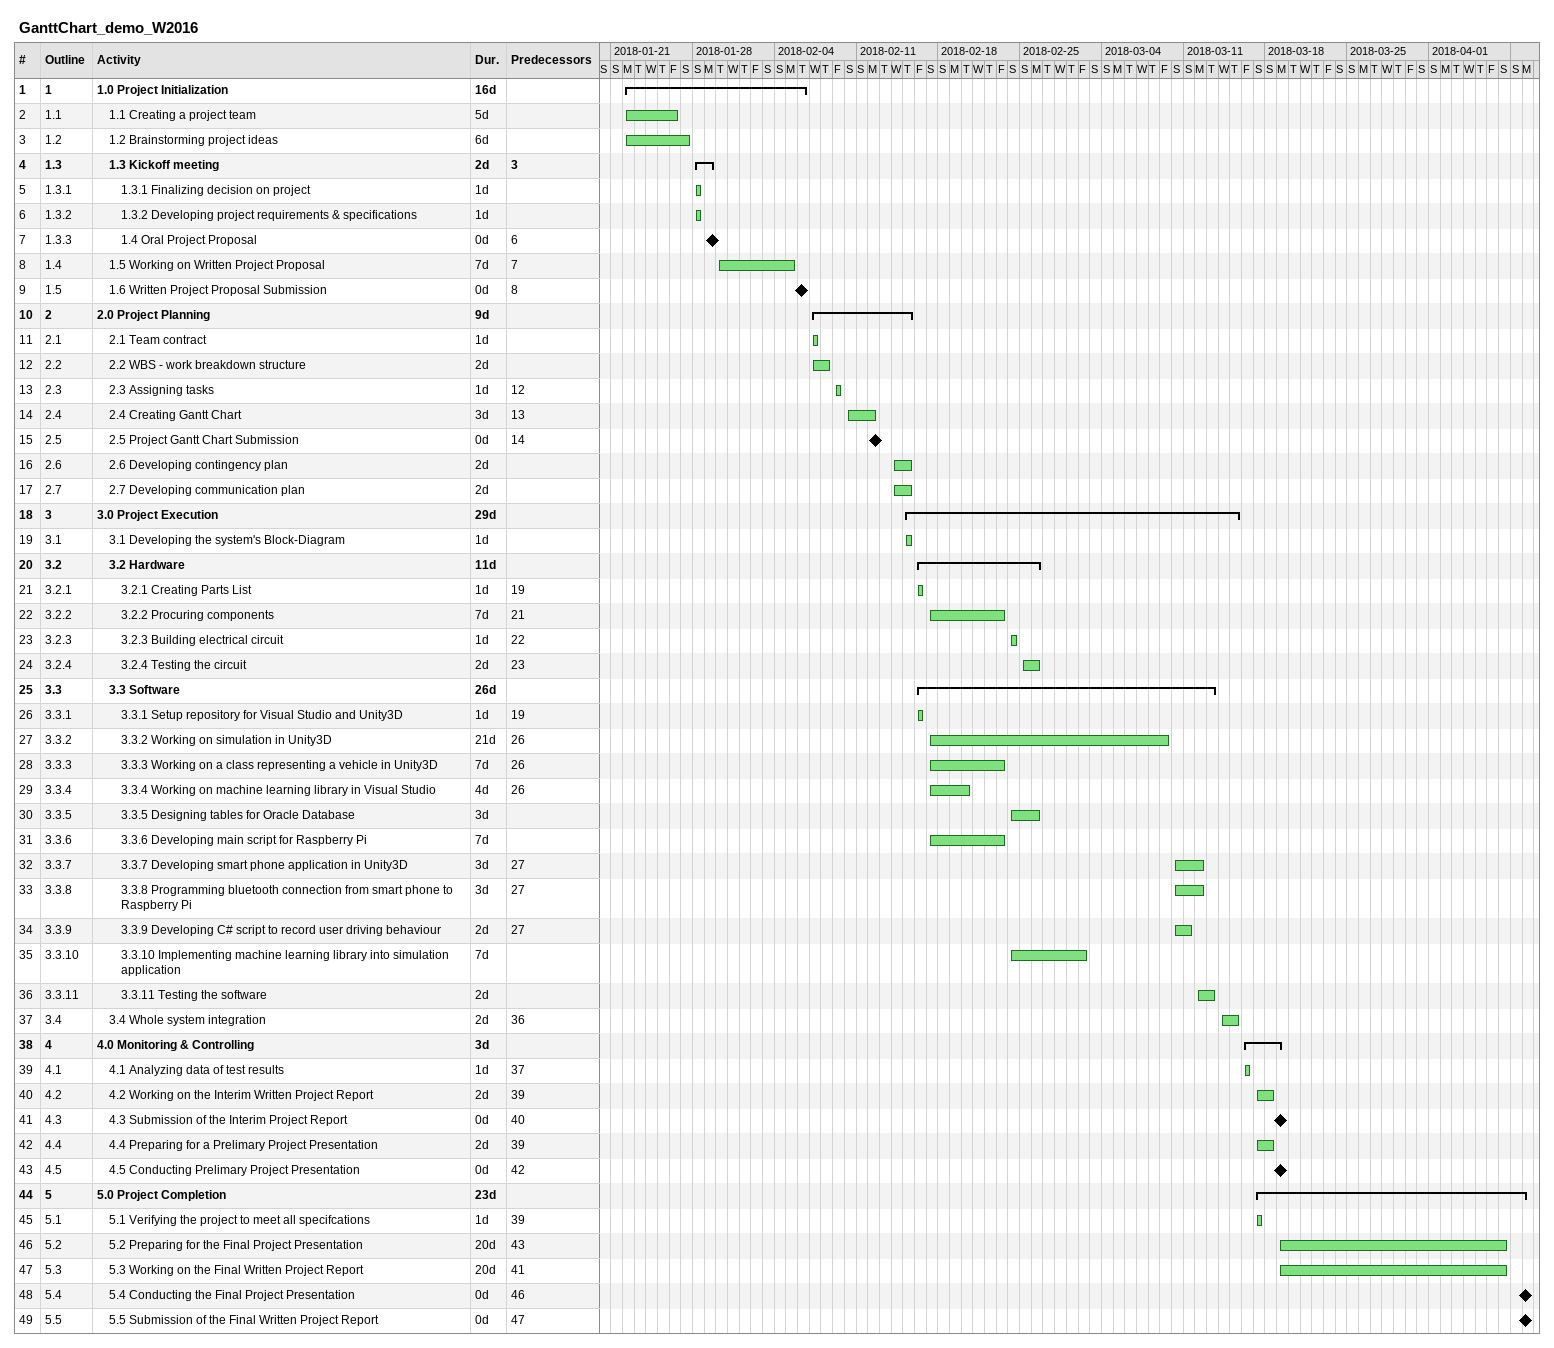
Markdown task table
GanttChart_demo_W2016

| ID | WBS | Task | Duration | Start | Finish | Predecessors |
|---|---|---|---|---|---|---|
| 1 | 1 | **1.0 Project Initialization** | 16d | 2018-01-22 | 2018-02-06 |  |
| 2 | 1.1 | 1.1 Creating a project team | 5d | 2018-01-22 | 2018-01-26 |  |
| 3 | 1.2 | 1.2 Brainstorming project ideas | 6d | 2018-01-22 | 2018-01-27 |  |
| 4 | 1.3 | **1.3 Kickoff meeting** | 2d | 2018-01-28 | 2018-01-29 | 3 |
| 5 | 1.3.1 | 1.3.1 Finalizing decision on project | 1d | 2018-01-28 | 2018-01-28 |  |
| 6 | 1.3.2 | 1.3.2 Developing project requirements & specifications | 1d | 2018-01-28 | 2018-01-28 |  |
| 7 | 1.3.3 | 1.4 Oral Project Proposal | 0d | 2018-01-29 | 2018-01-29 | 6 |
| 8 | 1.4 | 1.5 Working on Written Project Proposal | 7d | 2018-01-30 | 2018-02-05 | 7 |
| 9 | 1.5 | 1.6 Written Project Proposal Submission | 0d | 2018-02-06 | 2018-02-06 | 8 |
| 10 | 2 | **2.0 Project Planning** | 9d | 2018-02-07 | 2018-02-15 |  |
| 11 | 2.1 | 2.1 Team contract | 1d | 2018-02-07 | 2018-02-07 |  |
| 12 | 2.2 | 2.2 WBS - work breakdown structure | 2d | 2018-02-07 | 2018-02-08 |  |
| 13 | 2.3 | 2.3 Assigning tasks | 1d | 2018-02-09 | 2018-02-09 | 12 |
| 14 | 2.4 | 2.4 Creating Gantt Chart | 3d | 2018-02-10 | 2018-02-12 | 13 |
| 15 | 2.5 | 2.5 Project Gantt Chart Submission | 0d | 2018-02-12 | 2018-02-12 | 14 |
| 16 | 2.6 | 2.6 Developing contingency plan | 2d | 2018-02-14 | 2018-02-15 |  |
| 17 | 2.7 | 2.7 Developing communication plan | 2d | 2018-02-14 | 2018-02-15 |  |
| 18 | 3 | **3.0 Project Execution** | 29d | 2018-02-15 | 2018-03-15 |  |
| 19 | 3.1 | 3.1 Developing the system's Block-Diagram | 1d | 2018-02-15 | 2018-02-15 |  |
| 20 | 3.2 | **3.2 Hardware** | 11d | 2018-02-16 | 2018-02-26 |  |
| 21 | 3.2.1 | 3.2.1 Creating Parts List | 1d | 2018-02-16 | 2018-02-16 | 19 |
| 22 | 3.2.2 | 3.2.2 Procuring components | 7d | 2018-02-17 | 2018-02-23 | 21 |
| 23 | 3.2.3 | 3.2.3 Building electrical circuit | 1d | 2018-02-24 | 2018-02-24 | 22 |
| 24 | 3.2.4 | 3.2.4 Testing the circuit | 2d | 2018-02-25 | 2018-02-26 | 23 |
| 25 | 3.3 | **3.3 Software** | 26d | 2018-02-16 | 2018-03-13 |  |
| 26 | 3.3.1 | 3.3.1 Setup repository for Visual Studio and Unity3D | 1d | 2018-02-16 | 2018-02-16 | 19 |
| 27 | 3.3.2 | 3.3.2 Working on simulation in Unity3D | 21d | 2018-02-17 | 2018-03-09 | 26 |
| 28 | 3.3.3 | 3.3.3 Working on a class representing a vehicle in Unity3D | 7d | 2018-02-17 | 2018-02-23 | 26 |
| 29 | 3.3.4 | 3.3.4 Working on machine learning library in Visual Studio | 4d | 2018-02-17 | 2018-02-20 | 26 |
| 30 | 3.3.5 | 3.3.5 Designing tables for Oracle Database | 3d | 2018-02-24 | 2018-02-26 |  |
| 31 | 3.3.6 | 3.3.6 Developing main script for Raspberry Pi | 7d | 2018-02-17 | 2018-02-23 |  |
| 32 | 3.3.7 | 3.3.7 Developing smart phone application in Unity3D | 3d | 2018-03-10 | 2018-03-12 | 27 |
| 33 | 3.3.8 | 3.3.8 Programming bluetooth connection from smart phone to Raspberry Pi | 3d | 2018-03-10 | 2018-03-12 | 27 |
| 34 | 3.3.9 | 3.3.9 Developing C# script to record user driving behaviour | 2d | 2018-03-10 | 2018-03-11 | 27 |
| 35 | 3.3.10 | 3.3.10 Implementing machine learning library into simulation application | 7d | 2018-02-24 | 2018-03-02 |  |
| 36 | 3.3.11 | 3.3.11 Testing the software | 2d | 2018-03-12 | 2018-03-13 |  |
| 37 | 3.4 | 3.4 Whole system integration | 2d | 2018-03-14 | 2018-03-15 | 36 |
| 38 | 4 | **4.0 Monitoring & Controlling** | 3d | 2018-03-16 | 2018-03-19 |  |
| 39 | 4.1 | 4.1 Analyzing data of test results | 1d | 2018-03-16 | 2018-03-16 | 37 |
| 40 | 4.2 | 4.2 Working on the Interim Written Project Report | 2d | 2018-03-17 | 2018-03-18 | 39 |
| 41 | 4.3 | 4.3 Submission of the Interim Project Report | 0d | 2018-03-19 | 2018-03-19 | 40 |
| 42 | 4.4 | 4.4 Preparing for a Prelimary Project Presentation | 2d | 2018-03-17 | 2018-03-18 | 39 |
| 43 | 4.5 | 4.5 Conducting Prelimary Project Presentation | 0d | 2018-03-19 | 2018-03-19 | 42 |
| 44 | 5 | **5.0 Project Completion** | 23d | 2018-03-17 | 2018-04-09 |  |
| 45 | 5.1 | 5.1 Verifying the project to meet all specifcations | 1d | 2018-03-17 | 2018-03-17 | 39 |
| 46 | 5.2 | 5.2 Preparing for the Final Project Presentation | 20d | 2018-03-19 | 2018-04-07 | 43 |
| 47 | 5.3 | 5.3 Working on the Final Written Project Report | 20d | 2018-03-19 | 2018-04-07 | 41 |
| 48 | 5.4 | 5.4 Conducting the Final Project Presentation | 0d | 2018-04-09 | 2018-04-09 | 46 |
| 49 | 5.5 | 5.5 Submission of the Final Written Project Report | 0d | 2018-04-09 | 2018-04-09 | 47 |
